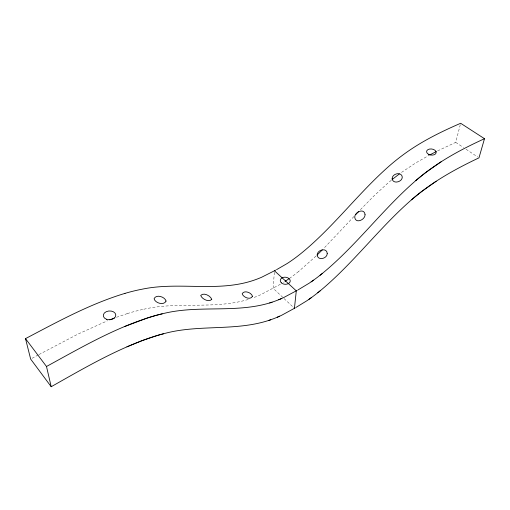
<?xml version="1.0" encoding="UTF-8"?>
<svg xmlns="http://www.w3.org/2000/svg" width="510" height="510" viewBox="0 0 510 510"><rect width="100%" height="100%" fill="white"/><g stroke="black" fill="none" stroke-linecap="round" stroke-linejoin="round"><path stroke-width="0.38" stroke-dasharray="2.55 1.91" d="M274.348 272.295L273.124 288.284L283.49 298.025M437.625 150.903L455.704 142.36L460.651 123.28M353.934 216.52L323.729 248.459M360.423 209.661L374.04 195.846L386.975 183.912A119.716 52.09 -50.7 0 1 391.336 180.24M316.053 256.045L298.573 271.543M401.497 172.418L415.784 162.907L428.91 155.397M284.401 281.788L283.598 282.298M280.392 284.255L260.47 294.85A110.995 62.641 -49.4 0 1 253.553 297.661M32.041 358.32L38.263 354.922M38.951 354.546L78.106 334.044L107.648 320.694M116.478 317.29L127.27 313.605M143.82 309.232C177.773 301.327 213.473 309.532 247.095 299.791A110.995 62.641 -49.4 0 0 249.511 299.038M455.704 142.36L463.456 147.524M466.044 149.245L477.672 156.991M284.07 298.567L294.436 308.308M298.573 271.53A110.536 62.061 -49.7 0 1 289.973 278.046M127.27 313.612A156.551 79.12 -37.8 0 1 143.82 309.219"/><path stroke-width="0.76" d="M126.901 346.857L142.437 340.495L157.348 335.465A153.58 73.504 -38.6 0 1 163.506 333.776C197.746 324.15 234.396 331.436 268.349 320.56A125.352 67.173 -49.7 0 0 270.759 319.744L273.181 318.865A113.328 60.237 -49.3 0 0 277.236 317.245A107.342 56.801 -49.1 0 0 279.684 316.174A103.383 54.544 -49 0 0 281.724 315.231L294.436 308.308L296.291 290.853L274.463 270.772L261.541 277.293A113.857 65.701 -50.4 0 1 247.885 282.081C213.295 291.44 176.938 281.807 142.035 289.215A159.942 83.213 -37.7 0 0 125.02 293.371M276.528 269.688L287.2 263.504A113.386 65.07 -50.7 0 0 300.441 253.935C333.508 227.307 358.657 192.429 390.717 164.704A122.215 54.003 -51.2 0 1 402.568 155.244C420.342 141.971 440.353 132.064 460.651 123.28L484.5 138.701L478.966 157.851C456.724 168.389 434.928 180.355 415.911 196.108A117.198 47.978 -50.6 0 0 411.5 199.824C379.006 228.117 353.303 263.37 320.082 290.885A125.39 67.078 -49.8 0 1 317.736 292.778L315.365 294.633A112.812 59.632 -49.6 0 1 311.393 297.604A106.622 56.036 -49.4 0 1 308.99 299.313A102.733 53.799 -49.4 0 1 306.982 300.696L296.061 307.396M355.782 214.551L358.568 211.612M322.307 249.9L317.022 255.108M484.5 138.701C461.85 149.041 439.658 160.937 420.355 176.804A119.71 49.782 -51.1 0 0 415.854 180.559C382.615 209.329 356.471 245.386 322.479 273.334A128.577 70.329 -50.7 0 1 320.076 275.253L317.66 277.121A115.77 62.583 -50.4 0 1 313.599 280.124A109.299 58.746 -50.3 0 1 311.151 281.845A105.449 56.482 -50.2 0 1 309.098 283.235L297.948 289.948M399.324 174.006L398.603 174.547A119.716 52.09 -50.7 0 0 392.062 179.648M436.235 181.216L421.776 191.454A126.461 51.344 -50.4 0 0 417.378 194.916A118.753 48.546 -50.5 0 0 411.5 199.824M285.205 281.278L285.6 281.016M441.061 161.817L426.334 172.099A124.842 51.682 -51 0 0 415.854 180.559M125.02 293.365C90.002 303.915 57.726 321.683 25.5 338.627L30.657 359.078L51.204 386.72C82.85 368.845 114.489 350.262 148.914 338.168A166.674 78.833 -38.5 0 1 155.263 336.096A155.773 74.409 -38.6 0 1 163.506 333.769M294.436 308.308L295.252 307.855M51.204 386.72L46.493 366.492C81.747 347.233 116.981 326.547 155.869 315.448A156.997 77.412 -38.6 0 1 162.199 313.841C197.402 304.693 234.721 313.427 269.643 302.953A128.775 70.59 -50.6 0 0 272.104 302.169L274.578 301.314A116.293 63.24 -50.2 0 0 278.721 299.727A109.924 59.517 -49.9 0 0 281.22 298.675A106.112 57.298 -49.8 0 0 283.311 297.744L297.12 290.4M429.592 155.027L436.292 151.566M275.706 270.122L274.463 270.772M124.529 326.578L147.186 318.049A164.265 80.465 -38.5 0 1 162.199 313.828M109.873 319.808L114.285 318.1M25.5 338.627L46.493 366.492M281.22 298.675A110.039 59.581 -49.9 0 1 278.721 299.727M272.104 302.169A128.539 70.45 -50.6 0 1 269.643 302.953M313.599 280.124A109.414 58.809 -50.3 0 1 311.151 281.845M322.479 273.334A128.335 70.182 -50.7 0 1 320.076 275.253M289.183 278.6A110.536 62.061 -49.7 0 1 285.6 281.029M320.082 290.885A125.154 66.938 -49.8 0 1 317.736 292.778M311.393 297.604A106.73 56.1 -49.4 0 1 308.99 299.313M270.759 319.744A125.575 67.301 -49.7 0 1 268.349 320.56M279.684 316.174A107.234 56.744 -49.1 0 1 277.236 317.245M392.152 178.583C392.636 184.473 402.25 182.159 402.288 177.091C401.65 171.347 392.184 173.47 392.152 178.583M365.039 214.302C365.625 219.58 355.744 224.164 354.756 217.496C354.201 212.237 364.012 207.666 365.039 214.302M166.062 301.078C164.061 305.681 155.104 303.201 154.096 298.739C156.047 293.97 164.947 296.712 166.062 301.078M252.456 296.304C250.639 300.384 243.04 297.4 242.193 293.683C244.169 289.878 251.608 292.542 252.456 296.304M327.235 253.349C327.458 258.659 317.717 261.12 317.195 255.038C317.067 249.843 326.782 247.222 327.235 253.349M211.752 299.325C209.036 302.64 201.871 299.083 200.704 295.43C203.496 292.192 210.522 295.692 211.752 299.325M281.38 282.865A4.992 3.602 3.1 0 0 288.392 283.585A4.992 3.5 5.7 0 0 289.125 278.69A4.992 3.5 5.7 0 0 282.126 277.822A4.992 3.602 3.1 0 0 281.38 282.865M106.59 319.305A6.267 4.399 -2.8 0 0 115.808 315.059A6.267 4.399 -2.8 0 0 106.246 311.693A6.267 4.399 -2.8 0 0 106.59 319.305M428.572 154.3A4.826 3.054 7.4 0 0 436.158 152.707A4.826 3.054 7.4 0 0 429.414 149.079A4.826 3.054 7.4 0 0 428.572 154.3"/></g></svg>
